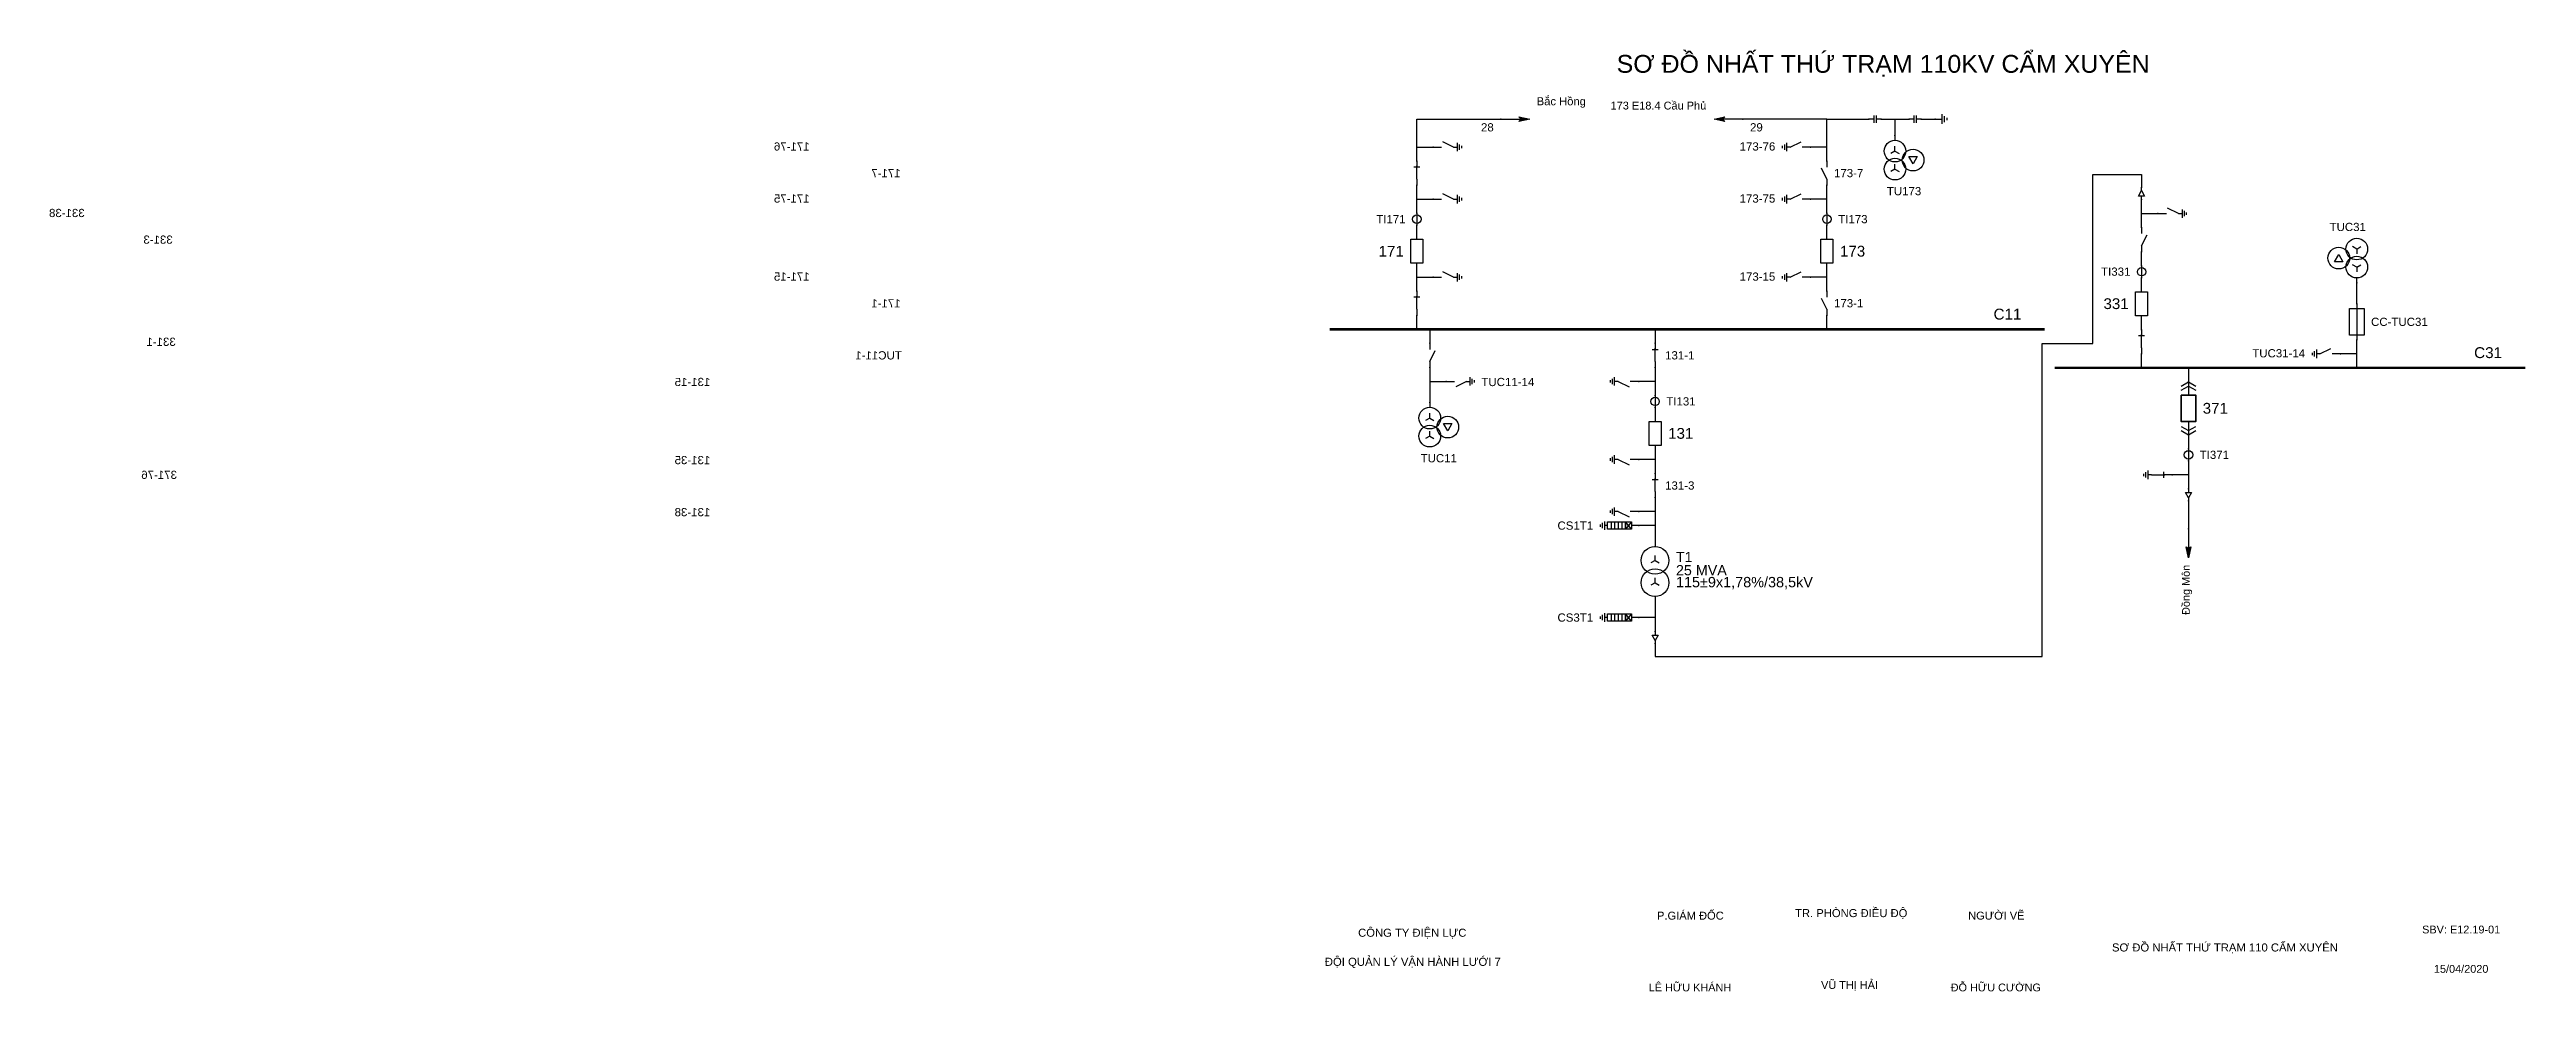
# Model space of a CAD drawing. Header units: millimetres. Extents: x -226 to 288, y 7 to 203.
import ezdxf

# ---------------------------------------------------------------- set-up
doc = ezdxf.new("R2010")
doc.units = ezdxf.units.MM
for name, color, linetype, lineweight in [('BUSBAR_110KV', 1, 'Continuous', 50), ('BUSBAR_35KV', 30, 'Continuous', 50), ('GROUND', 3, 'Continuous', 25), ('HV_110KV', 1, 'Continuous', 25), ('MV_35KV', 30, 'Continuous', 25)]:
    doc.layers.add(name, color=color, linetype=linetype, lineweight=lineweight)
doc.layers.add('SYM_PORTS', color=8, linetype='Continuous', plot=False)
doc.layers.add('TEXT', color=7, linetype='Continuous')
doc.styles.add('SLD_TEXT', font='arial.ttf')

# ---------------------------------------------------------------- blocks, each defined once
blk = doc.blocks.new('SYM_DISCONNECTOR_CLOSED')
at = {"lineweight": 25}
for points in [[(-0.625, 1.25), (0.625, 1.25)], [(0, 2.5), (0, 1.25)], [(0, -1.25), (0, 1.5)], [(0, -1.25), (0, -2.5)]]:
    blk.add_lwpolyline(points, dxfattribs=at)
at = {"layer": 'SYM_PORTS'}
for p in [(0, 2.5), (0, -2.5)]:
    blk.add_point(p, dxfattribs=at)
blk.add_attdef('DEVICE_CODE', (1.625, -0.5), '', height=2)
blk = doc.blocks.new('SYM_EARTHING_SWITCH_OPEN')
at = {"lineweight": 25}
for points in [[(0, -1.25), (-1.125, 1)], [(0, 3), (0, 1.25)], [(-0.875, -2), (0.875, -2)], [(-0.5625, -2.4375), (0.5625, -2.4375)], [(-0.25, -2.875), (0.25, -2.875)], [(0, -1.25), (0, -2)]]:
    blk.add_lwpolyline(points, dxfattribs=at)
at = {"layer": 'SYM_PORTS'}
blk.add_point((0, 3), dxfattribs=at)
blk.add_attdef('DEVICE_CODE', (1.875, 0), '', height=2)
blk = doc.blocks.new('SYM_CIRCUIT_BREAKER')
at = {"lineweight": 25}
blk.add_lwpolyline([(-1.25, 2.5), (1.25, 2.5), (1.25, -2.5), (-1.25, -2.5)], close=True, dxfattribs=at)
at = {"layer": 'SYM_PORTS'}
for p in [(0, 2.5), (0, -2.5)]:
    blk.add_point(p, dxfattribs=at)
blk.add_attdef('DEVICE_CODE', (2.25, -0.5), '', height=2)
at = {"flags": 1}
blk.add_attdef('RATING', (2.25, -3.5), '', height=2, dxfattribs=at)
blk = doc.blocks.new('SYM_CURRENT_TRANSFORMER')
at = {"lineweight": 25}
blk.add_lwpolyline([(0, 1.25), (0, -1.25)], dxfattribs=at)
blk.add_circle((0, 0), 0.875, dxfattribs=at)
at = {"layer": 'SYM_PORTS'}
for p in [(0, 1.25), (0, -1.25)]:
    blk.add_point(p, dxfattribs=at)
blk.add_attdef('DEVICE_CODE', (1.875, -1.75), '', height=2)
at = {"flags": 1}
blk.add_attdef('RATIO', (1.875, -4.75), '', height=2, dxfattribs=at)
blk = doc.blocks.new('SYM_LINE_FEEDER_ARROW')
blk.add_hatch(color=7).paths.add_polyline_path([(0, -3), (-0.5, -0.75), (0, -1.25), (0.5, -0.75)])
at = {"lineweight": 25}
blk.add_lwpolyline([(0, 3), (0, -1.25)], dxfattribs=at)
blk.add_lwpolyline([(0, -3), (-0.5, -0.75), (0, -1.25), (0.5, -0.75)], close=True, dxfattribs=at)
at = {"layer": 'SYM_PORTS'}
blk.add_point((0, 3), dxfattribs=at)
blk.add_attdef('LINE_NAME', (1.5, 0), '', height=2)
blk = doc.blocks.new('SYM_DISCONNECTOR_OPEN')
at = {"lineweight": 25}
for points in [[(0, -1.25), (-1.125, 1)], [(0, 2.5), (0, 1.25)], [(0, -1.25), (0, -2.5)]]:
    blk.add_lwpolyline(points, dxfattribs=at)
at = {"layer": 'SYM_PORTS'}
for p in [(0, 2.5), (0, -2.5)]:
    blk.add_point(p, dxfattribs=at)
blk.add_attdef('DEVICE_CODE', (1, -0.5), '', height=2)
blk = doc.blocks.new('SYM_COUPLING_CAPACITOR')
at = {"lineweight": 25}
for points in [[(-0.75, 0.25), (0.75, 0.25)], [(0, 1.25), (0, 0.25)], [(-0.75, -0.25), (0.75, -0.25)], [(0, -0.25), (0, -1.25)]]:
    blk.add_lwpolyline(points, dxfattribs=at)
at = {"layer": 'SYM_PORTS'}
for p in [(0, 1.25), (0, -1.25)]:
    blk.add_point(p, dxfattribs=at)
blk.add_attdef('DEVICE_CODE', (1.75, -1.75), '', height=2)
blk = doc.blocks.new('SYM_VOLTAGE_TRANSFORMER')
at = {"lineweight": 25}
for points in [[(0, 1.375), (-0.8625, 0.875)], [(0, 4.625), (0, 3.625)], [(0, 1.375), (0, 2.375)], [(0, 1.375), (0.8625, 0.875)], [(0, -2.375), (-0.8625, -2.875)], [(0, -2.375), (0, -1.375)], [(0, -2.375), (0.8625, -2.875)]]:
    blk.add_lwpolyline(points, dxfattribs=at)
blk.add_lwpolyline([(2.875, 0.25), (4.625, 0.25), (3.75, -1.25)], close=True, dxfattribs=at)
for centre in [(0, 1.375), (3.75, -0.5), (0, -2.375)]:
    blk.add_circle(centre, 2.25, dxfattribs=at)
at = {"layer": 'SYM_PORTS'}
blk.add_point((0, 4.625), dxfattribs=at)
blk.add_attdef('DEVICE_CODE', (7, 1.625), '', height=2)
at = {"flags": 1}
blk.add_attdef('RATIO', (7, -1.375), '', height=2, dxfattribs=at)
blk = doc.blocks.new('SYM_GROUND_SYMBOL')
at = {"lineweight": 25}
for points in [[(0, 1.25), (0, -0.25)], [(-1, -0.25), (1, -0.25)], [(-0.625, -0.75), (0.625, -0.75)], [(-0.25, -1.25), (0.25, -1.25)]]:
    blk.add_lwpolyline(points, dxfattribs=at)
at = {"layer": 'SYM_PORTS'}
blk.add_point((0, 1.25), dxfattribs=at)
blk = doc.blocks.new('SYM_SURGE_ARRESTER')
at = {"lineweight": 25}
for points in [[(-0.75, 2.5), (0.75, 2.5), (0.75, 1.25), (-0.75, 1.25)], [(-0.75, 1.25), (0.75, 1.25), (0.75, -2.5), (-0.75, -2.5)]]:
    blk.add_lwpolyline(points, close=True, dxfattribs=at)
for points in [[(-0.75, 2.5), (0.75, 1.25)], [(0.75, 2.5), (-0.75, 1.25)], [(-0.75, 0.5), (0.75, 0.5)], [(0, 4), (0, 2.5)], [(-0.875, -3.125), (0.875, -3.125)], [(-0.75, -0.25), (0.75, -0.25)], [(-0.75, -1), (0.75, -1)], [(-0.75, -1.75), (0.75, -1.75)], [(-0.5625, -3.5625), (0.5625, -3.5625)], [(-0.25, -4), (0.25, -4)], [(0, -2.5), (0, -3.125)]]:
    blk.add_lwpolyline(points, dxfattribs=at)
at = {"layer": 'SYM_PORTS'}
blk.add_point((0, 4), dxfattribs=at)
blk.add_attdef('DEVICE_CODE', (1.875, 1), '', height=2)
blk = doc.blocks.new('SYM_TRANSFORMER_2W')
at = {"lineweight": 25}
for points in [[(0, 2.3125), (-0.8625, 1.8125)], [(0, 2.3125), (0, 3.3125)], [(0, 2.3125), (0.8625, 1.8125)], [(0, -2.3125), (-0.8625, -2.8125)], [(0, -2.3125), (0, -1.3125)], [(0, -2.3125), (0.8625, -2.8125)]]:
    blk.add_lwpolyline(points, dxfattribs=at)
for centre in [(0, 2.3125), (0, -2.3125)]:
    blk.add_circle(centre, 2.875, dxfattribs=at)
at = {"layer": 'SYM_PORTS'}
for p in [(0, 5.1875), (0, -5.1875)]:
    blk.add_point(p, dxfattribs=at)
blk.add_attdef('DEVICE_CODE', (3.875, 2.1875), '', height=2)
at = {"flags": 1}
for tag, p in [('POWER', (3.875, -0.8125)), ('VOLTAGE_RATIO', (3.875, -3.8125))]:
    blk.add_attdef(tag, p, '', height=2, dxfattribs=at)
blk = doc.blocks.new('SYM_CABLE_TERMINATION')
at = {"lineweight": 25}
blk.add_lwpolyline([(-0.625, 0.5), (0.625, 0.5), (0, -0.625)], close=True, dxfattribs=at)
for points in [[(0, 1.25), (0, 0.5)], [(0, -0.625), (0, -1.25)]]:
    blk.add_lwpolyline(points, dxfattribs=at)
at = {"layer": 'SYM_PORTS'}
for p in [(0, 1.25), (0, -1.25)]:
    blk.add_point(p, dxfattribs=at)
blk = doc.blocks.new('SYM_DRAWOUT_BREAKER')
at = {"lineweight": 25}
for points in [[(-1.5, 4.625), (0, 5.5), (1.5, 4.625)], [(0, 5.5), (0, 2.75)], [(-1.5, 3.75), (0, 4.625), (1.5, 3.75)], [(-1.5, -3.75), (0, -4.625), (1.5, -3.75)], [(-1.5, -4.625), (0, -5.5), (1.5, -4.625)], [(0, -2.75), (0, -5.5)]]:
    blk.add_lwpolyline(points, dxfattribs=at)
at = {"lineweight": 35}
blk.add_lwpolyline([(-1.5, 2.75), (1.5, 2.75), (1.5, -2.75), (-1.5, -2.75)], close=True, dxfattribs=at)
at = {"layer": 'SYM_PORTS'}
for p in [(0, 5.5), (0, -5.5)]:
    blk.add_point(p, dxfattribs=at)
blk.add_attdef('DEVICE_CODE', (2.5, 2.5), '', height=2)
at = {"flags": 1}
blk.add_attdef('RATING', (2.5, -0.5), '', height=2, dxfattribs=at)
blk = doc.blocks.new('SYM_EARTHING_SWITCH_CLOSED')
at = {"lineweight": 25}
for points in [[(-0.625, 1.25), (0.625, 1.25)], [(0, 3), (0, 1.25)], [(0, -1.25), (0, 1.5)], [(-0.875, -2), (0.875, -2)], [(-0.5625, -2.4375), (0.5625, -2.4375)], [(-0.25, -2.875), (0.25, -2.875)], [(0, -1.25), (0, -2)]]:
    blk.add_lwpolyline(points, dxfattribs=at)
at = {"layer": 'SYM_PORTS'}
blk.add_point((0, 3), dxfattribs=at)
blk.add_attdef('DEVICE_CODE', (1.875, 0), '', height=2)
blk = doc.blocks.new('SYM_FUSE_DISCONNECTOR')
at = {"lineweight": 25}
blk.add_lwpolyline([(-1.5, 2.75), (1.5, 2.75), (1.5, -2.75), (-1.5, -2.75)], close=True, dxfattribs=at)
blk.add_lwpolyline([(0, 3.75), (0, -3.75)], dxfattribs=at)
at = {"layer": 'SYM_PORTS'}
for p in [(0, 3.75), (0, -3.75)]:
    blk.add_point(p, dxfattribs=at)
blk.add_attdef('DEVICE_CODE', (2.5, 0.75), '', height=2)
at = {"flags": 1}
blk.add_attdef('RATING', (2.5, -2.25), '', height=2, dxfattribs=at)

msp = doc.modelspace()

# ---------------------------------------------------------------- linework, layer by layer
at = {"layer": 'BUSBAR_110KV', "const_width": 0.496}
msp.add_lwpolyline([(39.59, 144.9), (187.98, 144.9)], dxfattribs=at)
at = {"layer": 'BUSBAR_35KV', "const_width": 0.496}
msp.add_lwpolyline([(190.06, 136.9), (287.75, 136.9)], dxfattribs=at)
at = {"layer": 'GROUND'}
msp.add_lwpolyline([(162.33, 188.55), (165.23, 188.55)], dxfattribs=at)
at = {"layer": 'HV_110KV'}
for points in [[(57.66, 182.74), (57.66, 188.55), (75.09, 188.55)], [(142.8, 188.55), (125.37, 188.55)], [(142.8, 182.74), (142.8, 188.55)], [(142.8, 188.55), (151.52, 188.55)], [(154.02, 188.55), (156.92, 188.55)], [(156.92, 188.55), (156.92, 185.16)], [(156.92, 188.55), (159.83, 188.55)], [(57.66, 179.83), (57.66, 182.74)], [(57.66, 182.74), (61.04, 182.74)], [(142.8, 182.74), (139.41, 182.74)], [(142.8, 179.83), (142.8, 182.74)], [(57.66, 171.93), (57.66, 174.83)], [(142.8, 171.93), (142.8, 174.83)], [(57.66, 169.02), (57.66, 171.93)], [(57.66, 171.93), (61.04, 171.93)], [(142.8, 171.93), (139.41, 171.93)], [(142.8, 169.02), (142.8, 171.93)], [(57.66, 163.62), (57.66, 166.52)], [(142.8, 163.62), (142.8, 166.52)], [(57.66, 155.71), (57.66, 158.62)], [(57.66, 152.81), (57.66, 155.71)], [(57.66, 155.71), (61.04, 155.71)], [(142.8, 155.71), (139.41, 155.71)], [(142.8, 155.71), (142.8, 158.62)], [(142.8, 152.81), (142.8, 155.71)], [(57.66, 144.9), (57.66, 147.81)], [(60.34, 144.9), (60.34, 142)], [(107.12, 144.9), (107.12, 142)], [(142.8, 144.9), (142.8, 147.81)], [(60.34, 137), (60.34, 134.09)], [(60.34, 134.09), (63.73, 134.09)], [(60.34, 134.09), (60.34, 129.74)], [(107.12, 134.09), (103.73, 134.09)], [(107.12, 137), (107.12, 134.09)], [(107.12, 134.09), (107.12, 131.19)], [(107.12, 128.69), (107.12, 125.78)], [(107.12, 120.78), (107.12, 117.88)], [(107.12, 117.88), (103.73, 117.88)], [(107.12, 117.88), (107.12, 114.97)], [(107.12, 109.97), (107.12, 107.07)], [(107.12, 107.07), (103.73, 107.07)], [(107.12, 104.16), (103.73, 104.16)], [(107.12, 107.07), (107.12, 104.16)], [(107.12, 104.16), (107.12, 99.81)]]:
    msp.add_lwpolyline(points, dxfattribs=at)
at = {"layer": 'MV_35KV'}
for points in [[(107.12, 79.67), (107.12, 76.97), (187.5, 76.97), (187.5, 141.99), (198, 141.99), (198, 177.03), (208.12, 177.03), (208.12, 174.33)], [(208.12, 168.93), (208.12, 171.83)], [(208.12, 166.02), (208.12, 168.93)], [(208.12, 168.93), (211.51, 168.93)], [(208.12, 158.12), (208.12, 161.02)], [(208.12, 152.71), (208.12, 155.62)], [(252.78, 150.21), (252.78, 154.57)], [(208.12, 144.81), (208.12, 147.71)], [(208.12, 136.9), (208.12, 139.81)], [(252.78, 139.81), (249.39, 139.81)], [(252.78, 139.81), (252.78, 142.71)], [(252.78, 136.9), (252.78, 139.81)], [(217.84, 136.9), (217.84, 134)], [(217.84, 123), (217.84, 120.09)], [(217.84, 114.69), (214.45, 114.69)], [(217.84, 117.59), (217.84, 114.69)], [(217.84, 114.69), (217.84, 111.78)], [(217.84, 109.28), (217.84, 103.47)], [(107.12, 89.43), (107.12, 85.07)], [(107.12, 85.07), (103.73, 85.07)], [(107.12, 85.07), (107.12, 82.17)]]:
    msp.add_lwpolyline(points, dxfattribs=at)

# ---------------------------------------------------------------- block references
at = {"layer": 'GROUND'}
for name, p, rotation in [('SYM_COUPLING_CAPACITOR', (161.08, 188.55), 270), ('SYM_GROUND_SYMBOL', (166.48, 188.55), 90)]:
    msp.add_blockref(name, p, dxfattribs=dict(at, rotation=rotation))
at = {"layer": 'HV_110KV'}
for name, p, rotation in [('SYM_LINE_FEEDER_ARROW', (78.09, 188.55), 90), ('SYM_LINE_FEEDER_ARROW', (122.37, 188.55), 270), ('SYM_COUPLING_CAPACITOR', (152.77, 188.55), 270)]:
    msp.add_blockref(name, p, dxfattribs=dict(at, rotation=rotation))
ref = msp.add_blockref('SYM_VOLTAGE_TRANSFORMER', (156.92, 180.54), dxfattribs=at)
ref.add_attrib('DEVICE_CODE', 'TU173', (155.23, 172.74), dxfattribs={"layer": 'TEXT', "height": 1.704, "style": 'SLD_TEXT'})
ref = msp.add_blockref('SYM_EARTHING_SWITCH_OPEN', (64.04, 182.74), dxfattribs=dict(at, xscale=-1, rotation=90))
ref.add_attrib('DEVICE_CODE', '171-76', (68.38, 182.02), dxfattribs={"layer": 'TEXT', "extrusion": (0, 0, -1), "height": 1.704, "style": 'SLD_TEXT'})
ref = msp.add_blockref('SYM_EARTHING_SWITCH_OPEN', (136.41, 182.74), dxfattribs=dict(at, rotation=270))
ref.add_attrib('DEVICE_CODE', '173-76', (124.67, 182.02), dxfattribs={"layer": 'TEXT', "height": 1.704, "style": 'SLD_TEXT'})
ref = msp.add_blockref('SYM_DISCONNECTOR_CLOSED', (57.66, 177.33), dxfattribs=dict(at, xscale=-1))
ref.add_attrib('DEVICE_CODE', '171-7', (49.49, 176.48), dxfattribs={"layer": 'TEXT', "extrusion": (0, 0, -1), "height": 1.704, "style": 'SLD_TEXT'})
ref = msp.add_blockref('SYM_DISCONNECTOR_OPEN', (142.8, 177.33), dxfattribs=at)
ref.add_attrib('DEVICE_CODE', '173-7', (144.26, 176.49), dxfattribs={"layer": 'TEXT', "height": 1.704, "style": 'SLD_TEXT'})
ref = msp.add_blockref('SYM_EARTHING_SWITCH_OPEN', (64.04, 171.93), dxfattribs=dict(at, xscale=-1, rotation=90))
ref.add_attrib('DEVICE_CODE', '171-75', (68.38, 171.21), dxfattribs={"layer": 'TEXT', "extrusion": (0, 0, -1), "height": 1.704, "style": 'SLD_TEXT'})
ref = msp.add_blockref('SYM_EARTHING_SWITCH_OPEN', (136.41, 171.93), dxfattribs=dict(at, rotation=270))
ref.add_attrib('DEVICE_CODE', '173-75', (124.67, 171.21), dxfattribs={"layer": 'TEXT', "height": 1.704, "style": 'SLD_TEXT'})
ref = msp.add_blockref('SYM_CURRENT_TRANSFORMER', (57.66, 167.77), dxfattribs=at)
ref.add_attrib('DEVICE_CODE', 'TI171', (49.24, 166.92), dxfattribs={"layer": 'TEXT', "height": 1.704, "style": 'SLD_TEXT'})
ref = msp.add_blockref('SYM_CURRENT_TRANSFORMER', (142.8, 167.77), dxfattribs=at)
ref.add_attrib('DEVICE_CODE', 'TI173', (145.14, 166.93), dxfattribs={"layer": 'TEXT', "height": 1.704, "style": 'SLD_TEXT'})
ref = msp.add_blockref('SYM_CIRCUIT_BREAKER', (57.66, 161.12), dxfattribs=at)
ref.add_attrib('DEVICE_CODE', '171', (49.73, 159.99), dxfattribs={"layer": 'TEXT', "height": 2.242, "style": 'SLD_TEXT'})
ref = msp.add_blockref('SYM_CIRCUIT_BREAKER', (142.8, 161.12), dxfattribs=at)
ref.add_attrib('DEVICE_CODE', '173', (145.51, 160.01), dxfattribs={"layer": 'TEXT', "height": 2.244, "style": 'SLD_TEXT'})
ref = msp.add_blockref('SYM_EARTHING_SWITCH_OPEN', (64.04, 155.71), dxfattribs=dict(at, xscale=-1, rotation=90))
ref.add_attrib('DEVICE_CODE', '171-15', (68.38, 155), dxfattribs={"layer": 'TEXT', "extrusion": (0, 0, -1), "height": 1.704, "style": 'SLD_TEXT'})
ref = msp.add_blockref('SYM_EARTHING_SWITCH_OPEN', (136.41, 155.71), dxfattribs=dict(at, rotation=270))
ref.add_attrib('DEVICE_CODE', '173-15', (124.67, 155), dxfattribs={"layer": 'TEXT', "height": 1.704, "style": 'SLD_TEXT'})
ref = msp.add_blockref('SYM_DISCONNECTOR_CLOSED', (57.66, 150.31), dxfattribs=dict(at, xscale=-1))
ref.add_attrib('DEVICE_CODE', '171-1', (49.49, 149.45), dxfattribs={"layer": 'TEXT', "extrusion": (0, 0, -1), "height": 1.704, "style": 'SLD_TEXT'})
ref = msp.add_blockref('SYM_DISCONNECTOR_OPEN', (142.8, 150.31), dxfattribs=at)
ref.add_attrib('DEVICE_CODE', '173-1', (144.26, 149.47), dxfattribs={"layer": 'TEXT', "height": 1.704, "style": 'SLD_TEXT'})
ref = msp.add_blockref('SYM_DISCONNECTOR_OPEN', (60.34, 139.5), dxfattribs=dict(at, xscale=-1))
ref.add_attrib('DEVICE_CODE', 'TUC11-1', (49.24, 138.65), dxfattribs={"layer": 'TEXT', "extrusion": (0, 0, -1), "height": 1.704, "style": 'SLD_TEXT'})
ref = msp.add_blockref('SYM_DISCONNECTOR_CLOSED', (107.12, 139.5), dxfattribs=at)
ref.add_attrib('DEVICE_CODE', '131-1', (109.2, 138.66), dxfattribs={"layer": 'TEXT', "height": 1.704, "style": 'SLD_TEXT'})
ref = msp.add_blockref('SYM_EARTHING_SWITCH_OPEN', (100.73, 134.09), dxfattribs=dict(at, xscale=-1, rotation=270))
ref.add_attrib('DEVICE_CODE', '131-15', (88.99, 133.13), dxfattribs={"layer": 'TEXT', "extrusion": (0, 0, -1), "height": 1.704, "style": 'SLD_TEXT'})
ref = msp.add_blockref('SYM_EARTHING_SWITCH_OPEN', (66.73, 134.09), dxfattribs=dict(at, rotation=90))
ref.add_attrib('DEVICE_CODE', 'TUC11-14', (71.07, 133.12), dxfattribs={"layer": 'TEXT', "height": 1.704, "style": 'SLD_TEXT'})
ref = msp.add_blockref('SYM_VOLTAGE_TRANSFORMER', (60.34, 125.11), dxfattribs=at)
ref.add_attrib('DEVICE_CODE', 'TUC11', (58.45, 117.29), dxfattribs={"layer": 'TEXT', "height": 1.704, "style": 'SLD_TEXT'})
ref = msp.add_blockref('SYM_CURRENT_TRANSFORMER', (107.12, 129.94), dxfattribs=at)
ref.add_attrib('DEVICE_CODE', 'TI131', (109.45, 129.1), dxfattribs={"layer": 'TEXT', "height": 1.704, "style": 'SLD_TEXT'})
ref = msp.add_blockref('SYM_CIRCUIT_BREAKER', (107.12, 123.28), dxfattribs=at)
ref.add_attrib('DEVICE_CODE', '131', (109.83, 122.18), dxfattribs={"layer": 'TEXT', "height": 2.244, "style": 'SLD_TEXT'})
ref = msp.add_blockref('SYM_EARTHING_SWITCH_OPEN', (100.73, 117.88), dxfattribs=dict(at, xscale=-1, rotation=270))
ref.add_attrib('DEVICE_CODE', '131-35', (88.99, 116.91), dxfattribs={"layer": 'TEXT', "extrusion": (0, 0, -1), "height": 1.704, "style": 'SLD_TEXT'})
ref = msp.add_blockref('SYM_DISCONNECTOR_CLOSED', (107.12, 112.47), dxfattribs=at)
ref.add_attrib('DEVICE_CODE', '131-3', (109.2, 111.63), dxfattribs={"layer": 'TEXT', "height": 1.704, "style": 'SLD_TEXT'})
ref = msp.add_blockref('SYM_EARTHING_SWITCH_OPEN', (100.73, 107.07), dxfattribs=dict(at, xscale=-1, rotation=270))
ref.add_attrib('DEVICE_CODE', '131-38', (88.99, 106.1), dxfattribs={"layer": 'TEXT', "extrusion": (0, 0, -1), "height": 1.704, "style": 'SLD_TEXT'})
ref = msp.add_blockref('SYM_SURGE_ARRESTER', (99.73, 104.16), dxfattribs=dict(at, rotation=270))
ref.add_attrib('DEVICE_CODE', 'CS1T1', (86.86, 103.31), dxfattribs={"layer": 'TEXT', "height": 1.704, "style": 'SLD_TEXT'})
ref = msp.add_blockref('SYM_TRANSFORMER_2W', (107.12, 94.62), dxfattribs=at)
ref.add_attrib('DEVICE_CODE', 'T1', (111.45, 96.6), dxfattribs={"layer": 'TEXT', "height": 2.109, "style": 'SLD_TEXT'})
at = {"layer": 'MV_35KV'}
ref = msp.add_blockref('SYM_EARTHING_SWITCH_OPEN', (214.51, 168.93), dxfattribs=dict(at, xscale=-1, rotation=90))
ref.add_attrib('DEVICE_CODE', '331-38', (218.85, 168.21), dxfattribs={"layer": 'TEXT', "extrusion": (0, 0, -1), "height": 1.704, "style": 'SLD_TEXT'})
at = {"layer": 'MV_35KV', "rotation": 180}
msp.add_blockref('SYM_CABLE_TERMINATION', (208.12, 173.08), dxfattribs=at)
at = {"layer": 'MV_35KV'}
ref = msp.add_blockref('SYM_DISCONNECTOR_OPEN', (208.12, 163.52), dxfattribs=dict(at, xscale=-1))
ref.add_attrib('DEVICE_CODE', '331-3', (200.58, 162.68), dxfattribs={"layer": 'TEXT', "extrusion": (0, 0, -1), "height": 1.704, "style": 'SLD_TEXT'})
ref = msp.add_blockref('SYM_VOLTAGE_TRANSFORMER', (252.78, 159.2), dxfattribs=dict(at, rotation=180))
ref.add_attrib('DEVICE_CODE', 'TUC31', (247.13, 165.31), dxfattribs={"layer": 'TEXT', "height": 1.704, "style": 'SLD_TEXT'})
ref = msp.add_blockref('SYM_CURRENT_TRANSFORMER', (208.12, 156.87), dxfattribs=at)
ref.add_attrib('DEVICE_CODE', 'TI331', (199.7, 156.03), dxfattribs={"layer": 'TEXT', "height": 1.704, "style": 'SLD_TEXT'})
ref = msp.add_blockref('SYM_CIRCUIT_BREAKER', (208.12, 150.21), dxfattribs=at)
ref.add_attrib('DEVICE_CODE', '331', (200.2, 149.11), dxfattribs={"layer": 'TEXT', "height": 2.244, "style": 'SLD_TEXT'})
ref = msp.add_blockref('SYM_FUSE_DISCONNECTOR', (252.78, 146.46), dxfattribs=at)
ref.add_attrib('DEVICE_CODE', 'CC-TUC31', (255.74, 145.61), dxfattribs={"layer": 'TEXT', "height": 1.704, "style": 'SLD_TEXT'})
ref = msp.add_blockref('SYM_DISCONNECTOR_CLOSED', (208.12, 142.31), dxfattribs=dict(at, xscale=-1))
ref.add_attrib('DEVICE_CODE', '331-1', (199.95, 141.47), dxfattribs={"layer": 'TEXT', "extrusion": (0, 0, -1), "height": 1.704, "style": 'SLD_TEXT'})
ref = msp.add_blockref('SYM_EARTHING_SWITCH_OPEN', (246.39, 139.81), dxfattribs=dict(at, rotation=270))
ref.add_attrib('DEVICE_CODE', 'TUC31-14', (231.08, 139.08), dxfattribs={"layer": 'TEXT', "height": 1.704, "style": 'SLD_TEXT'})
ref = msp.add_blockref('SYM_DRAWOUT_BREAKER', (217.84, 128.5), dxfattribs=at)
ref.add_attrib('DEVICE_CODE', '371', (220.8, 127.39), dxfattribs={"layer": 'TEXT', "height": 2.244, "style": 'SLD_TEXT'})
ref = msp.add_blockref('SYM_CURRENT_TRANSFORMER', (217.84, 118.84), dxfattribs=at)
ref.add_attrib('DEVICE_CODE', 'TI371', (220.17, 118), dxfattribs={"layer": 'TEXT', "height": 1.704, "style": 'SLD_TEXT'})
ref = msp.add_blockref('SYM_EARTHING_SWITCH_CLOSED', (211.45, 114.69), dxfattribs=dict(at, xscale=-1, rotation=270))
ref.add_attrib('DEVICE_CODE', '371-76', (199.7, 113.85), dxfattribs={"layer": 'TEXT', "extrusion": (0, 0, -1), "height": 1.704, "style": 'SLD_TEXT'})
for name, p in [('SYM_CABLE_TERMINATION', (217.84, 110.53)), ('SYM_LINE_FEEDER_ARROW', (217.84, 100.47)), ('SYM_CABLE_TERMINATION', (107.12, 80.92))]:
    msp.add_blockref(name, p, dxfattribs=at)
ref = msp.add_blockref('SYM_SURGE_ARRESTER', (99.73, 85.07), dxfattribs=dict(at, rotation=270))
ref.add_attrib('DEVICE_CODE', 'CS3T1', (86.86, 84.22), dxfattribs={"layer": 'TEXT', "height": 1.704, "style": 'SLD_TEXT'})

# ---------------------------------------------------------------- texts
at = {"layer": 'TEXT', "attachment_point": 7, "style": 'SLD_TEXT'}
for s, insert, char_height in [('SƠ ĐỒ NHẤT THỨ TRẠM 110KV CẨM XUYÊN', (99.14, 197.35), 3.7046), ('Bắc Hồng', (82.55, 190.92), 1.664), ('173 E18.4 Cầu Phủ', (97.88, 190.52), 1.6291), ('28', (70.98, 185.97), 1.704), ('29', (126.83, 185.97), 1.704), ('C11', (177.38, 146.9), 2.261), ('C31', (277.14, 138.9), 2.262), ('25 MVA', (111.45, 93.81), 2.126), ('115±9x1,78%/38,5kV', (111.45, 90.96), 2.1429), ('CÔNG TY ĐIỆN LỰC', (45.48, 18.43), 1.6701), ('P.GIÁM ĐỐC', (107.52, 22.33), 1.653), ('TR. PHÒNG ĐIỀU ĐỘ', (136.18, 22.51), 1.669), ('NGƯỜI VẼ', (172.11, 22.34), 1.641), ('SBV: E12.19-01', (266.34, 19.47), 1.6177), ('SƠ ĐỒ NHẤT THỨ TRẠM 110 CẨM XUYÊN', (201.96, 15.37), 1.6746), ('ĐỘI QUẢN LÝ VẬN HÀNH LƯỚI 7', (38.56, 12.3), 1.6818), ('15/04/2020', (268.79, 11.3), 1.618), ('LÊ HỮU KHÁNH', (105.8, 7.44), 1.6177), ('VŨ THỊ HẢI', (141.58, 7.61), 1.618), ('ĐỖ HỮU CƯỜNG', (168.48, 7.44), 1.6177)]:
    msp.add_mtext(s, dxfattribs=dict(at, insert=insert, char_height=char_height))
at = {"layer": 'TEXT', "insert": (218.6, 85.62), "char_height": 1.613, "attachment_point": 7, "rotation": 90, "style": 'SLD_TEXT'}
msp.add_mtext('Đồng Môn', dxfattribs=at)

doc.saveas('drawing.dxf')
